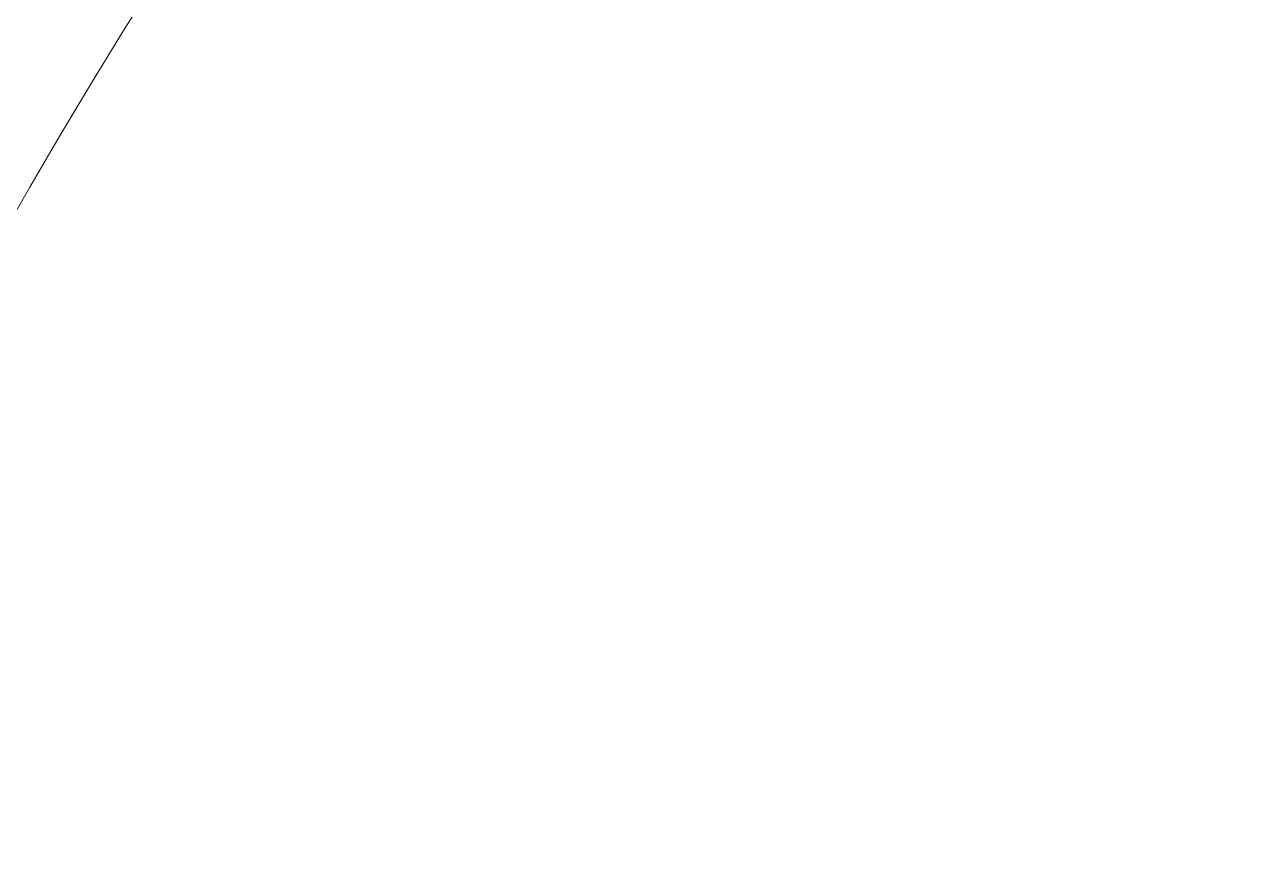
# Model space of a CAD drawing. Extents: x -2749 to 23780, y -1311 to 8245.
# Drawn here: x 2009 to 2469.1, y 630.1 to 943 of the extents above; entities that cross this region are included whole.
import ezdxf

# ---------------------------------------------------------------- set-up
doc = ezdxf.new("R2010")
doc.units = 0
doc.header["$MEASUREMENT"] = 0
doc.linetypes.add('DOT2', pattern=[0.125, 0, -0.125])
doc.linetypes.add('HIDDEN', pattern=[0.375, 0.25, -0.125])
doc.layers.get('0').update_dxf_attribs({"color": 9, "lineweight": 9})
for name, color, linetype, lineweight in [('20', 9, 'DOT2', 9), ('30', 251, 'Continuous', 9), ('35', 9, 'Continuous', 9), ('40', 9, 'Continuous', 9), ('40B', 9, 'Continuous', 9)]:
    doc.layers.add(name, color=color, linetype=linetype, lineweight=lineweight)

# ---------------------------------------------------------------- blocks, each defined once
blk = doc.blocks.new('p-zemin kat')
at = {"layer": '20', "linetype": 'HIDDEN', "lineweight": 0}
blk.add_arc((4088.57, -323.37), 2647.53, 80.45701, 156.55486, dxfattribs=at)
at = {"layer": '40'}
blk.add_lwpolyline([(1851.16, 326.92), (3319.5, 326.92), (3319.5, 343), (3280.52, 343), (3280.5, 427), (3319.5, 427), (3319.5, 570), (4025.5, 570), (4025.5, 427), (4064.5, 427), (4064.5, 343), (3980.5, 343), (3980.5, 326.92), (4680.5, 326.92), (4680.5, 427), (4780.58, 427), (4780.58, 1901.49, 0.054196), (4273.07, 1999.31), (4278.59, 2070.68, 0.306949), (1935.27, 740.05), (1999.45, 708.36, 0.043245), (1856.49, 345)], format="xyb", close=True, dxfattribs=at)
at = {"layer": '40B'}
blk.add_lwpolyline([(3287.33, 2825), (2222.5, 2825), (2222.5, 2815), (1955, 2815), (1955, 1945), (1959.5, 1945), (1959.5, 1385), (1162.5, 1385), (1162.5, 730), (1392.5, 730), (1392.5, 325), (1522.5, 325), (1522.5, 725), (1802.6, 725), (1802.6, 730), (1831.78, 791.16), (1935.27, 740.05, -0.306949), (4278.59, 2070.68, 0.001238)], format="xyb", dxfattribs=at)
blk.add_lwpolyline([(3364.5, 343), (3319.5, 343), (3319.5, 320), (1719.67, 320), (1719.67, 326.92), (1719.56, 328.25, -0.047611), (1885.58, 764.59), (1935.27, 740.05, -0.306949), (4278.59, 2070.68), (4283.12, 2125.91, -0.05155), (4780.05, 2034.32), (4787.5, 2034.32), (4787.5, 320), (4025.5, 320), (4025.5, 570), (3319.5, 570), (3319.5, 427), (3364.5, 427), (3364.5, 343)], format="xyb", close=True, dxfattribs=at)

msp = doc.modelspace()

# ---------------------------------------------------------------- linework, layer by layer
at = {"layer": '20', "linetype": 'HIDDEN'}
msp.add_lwpolyline([(1754.32, 730, -0.342283), (4527.5, 2199.66, -0.342283)], format="xyb", dxfattribs=at)
at = {"layer": '30'}
msp.add_lwpolyline([(4292.45, 2243.32, 0.306966), (1779.98, 816.75), (1738.6, 837.18, 0.011281), (1688.65, 730), (1517.5, 730), (1517.5, 347), (1397.5, 347), (1397.5, 735), (1182.5, 735), (1182.5, 1355), (1964.5, 1355), (1964.5, 2480), (1964.5, 2652), (1964.5, 2803), (1964.5, 2827), (2200.5, 2827), (2200.5, 2803), (2200.5, 2803), (2407.82, 2803), (2580.5, 2803)], format="xyb", dxfattribs=at)
msp.add_lwpolyline([(1792.4, 810.61), (1779.98, 816.75, -0.306966), (4292.45, 2243.32), (4291.35, 2229.51, 0.306966)], format="xyb", close=True, dxfattribs=at)
at = {"layer": '35'}
msp.add_arc((4088.57, -323.37), 2401.58, 85.46185, 153.71717, dxfattribs=at)

# ---------------------------------------------------------------- block references
msp.add_blockref('p-zemin kat', (0, 0))

doc.saveas('drawing.dxf')
